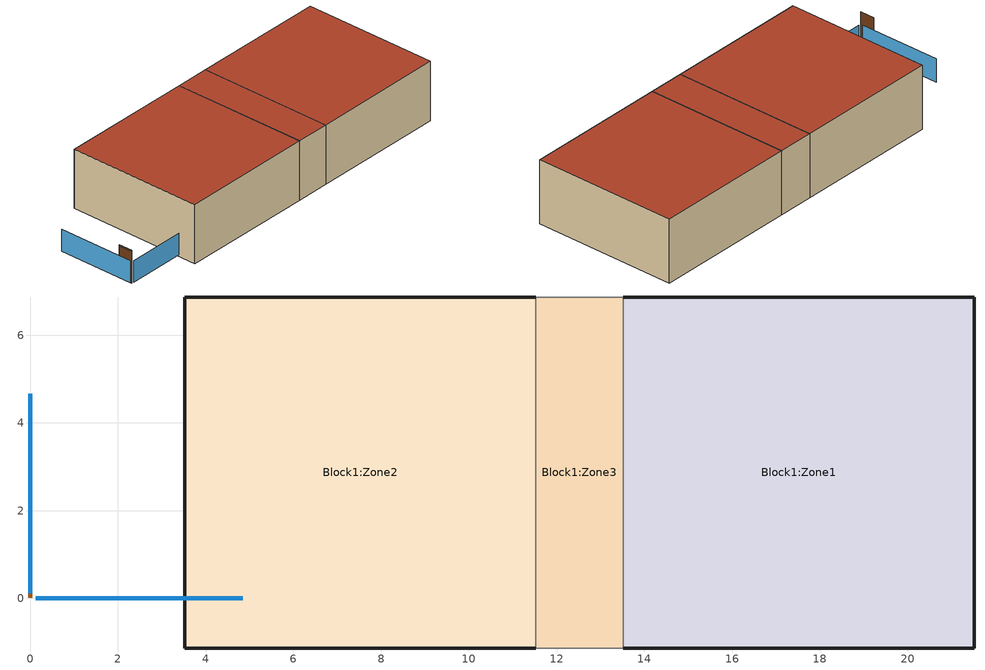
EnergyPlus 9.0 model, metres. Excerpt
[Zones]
Block1:Zone3
 floor adiabatic (Project internal floor): 13.52,-1.13 11.52,-1.13 11.52,6.87 13.52,6.87 z0
 wall to Block1:Zone1 (Project partition): 13.52,-1.13 13.52,6.87 z0:3.5
 wall adiabatic (Project partition): 13.52,6.87 11.52,6.87 / 11.52,-1.13 13.52,-1.13 z0:3.5
 wall to Block1:Zone2 (Project partition): 11.52,6.87 11.52,-1.13 z0:3.5
 door inside (Project internal door): 0,0.02 0,0.82 z0.05:1.99; 0,0.81 0,0.02 z0.05:1.89
 roof outside (Project flat roof): 11.52,-1.13 13.52,-1.13 13.52,6.87 11.52,6.87 z3.5
Block1:Zone1
 floor ground (Project ground floor): 21.52,-1.13 13.52,-1.13 13.52,6.87 21.52,6.87 z0
 wall outside (ICT4BD_EXT_WALL): 13.52,-1.13 21.52,-1.13 21.52,6.87 13.52,6.87 z0:3.5
 window (1001): 0,0.12 0,4.67 / 4.84,0 0.13,0 / 0.13,0 4.84,0 z0.03:1.31
 roof outside (Project flat roof): 13.52,-1.13 21.52,-1.13 21.52,6.87 13.52,6.87 z3.5
Block1:Zone2
 floor ground (Project ground floor): 11.52,-1.13 3.52,-1.13 3.52,6.87 11.52,6.87 z0
 wall outside (ICT4BD_EXT_WALL): 11.52,6.87 3.52,6.87 3.52,-1.13 11.52,-1.13 z0:3.5
 window (1001): 0,4.67 0,0.12 / 4.84,0 0.13,0 / 0.13,0 4.84,0 z0.03:1.31
 roof outside (Project flat roof): 3.52,-1.13 11.52,-1.13 11.52,6.87 3.52,6.87 z3.5
[Building]
Building: North Axis=0; Terrain=Suburbs; Loads Convergence Tolerance Value=0.04; Temperature Convergence Tolerance Value=0.4; Solar Distribution=FullInteriorAndExterior; Maximum Number of Warmup Days=25; Minimum Number of Warmup Days=6
[Site:Location]
Untitled (01-01:31-12)  (01-01:31-12): Latitude=55.83; Longitude=37.62; Time Zone=3; Elevation=156
[SizingPeriod:DesignDay] Day of Month=15; Humidity Condition Type=WetBulb; Barometric Pressure=99464.9; Wind Direction=0; Rain Indicator=No; Snow Indicator=No
Name | Month | Day Type | Maximum DryBulb Temperature | Daily DryBulb Temperature Range | Wetbulb or DewPoint at Maximum DryBulb | Wind Speed | Daylight Saving Time Indicator | Solar Model Indicator | Sky Clearness
Summer Design Day in Untitled (01-01:31-12) Jul | 7 | SummerDesignDay | 33 | 11.5 | 22.3 | 0 | Yes | ASHRAEClearSky | 0.98
Summer Design Day in Untitled (01-01:31-12) Aug | 8 | SummerDesignDay | 32.2 | 12.1 | 22 | 0 | Yes | ASHRAEClearSky | 0.98
Summer Design Day in Untitled (01-01:31-12) Sep | 9 | SummerDesignDay | 25.1 | 10.8 | 18.1 | 0 | Yes | ASHRAEClearSky | 0.98
Winter Design Day in Untitled (01-01:31-12) | 1 | WinterDesignDay | -22.8 | 0 | -22.8 | 5.2 | No |  | 0
[Site:GroundTemperature:BuildingSurface]
18, 18, 18, 18, 18, 18, 18, 18, 18, 18, 18, 18
[Site:GroundTemperature:FCfactorMethod]
January Ground Temperature=-1.39; February Ground Temperature=-5.52; March Ground Temperature=-6.64; April Ground Temperature=-5.67; May Ground Temperature=-0.1; June Ground Temperature=6.14; July Ground Temperature=12.01; August Ground Temperature=16.26; September Ground Temperature=17.51; October Ground Temperature=15.51; November Ground Temperature=10.7; December Ground Temperature=4.63
[Site:GroundTemperature:Shallow]
14, 14, 14, 14, 14, 14, 14, 14, 14, 14, 14, 14
[Site:GroundTemperature:Deep]
14, 14, 14, 14, 14, 14, 14, 14, 14, 14, 14, 14
[Site:GroundReflectance]
0.2, 0.2, 0.2, 0.2, 0.2, 0.2, 0.2, 0.2, 0.2, 0.2, 0.2, 0.2
[Site:GroundReflectance:SnowModifier]
2, 2
[Material] Roughness=Rough; Thermal Absorptance=0.9
Name | Thickness | Conductivity | Density | Specific Heat | Solar Absorptance | Visible Absorptance
Cast Concrete (Dense)_01 | 0.1 | 1.4 | 2100 | 840 | 0.6 | 0.6
Asphalt 1_001 | 0.01 | 0.7 | 2100 | 1000 | 0.85 | 0.9
MW Glass Wool (rolls)_01445 | 0.1445 | 0.04 | 12 | 840 | 0.6 | 0.6
Plasterboard_0013 | 0.013 | 0.25 | 2800 | 896 | 0.5 | 0.5
Gypsum Plasterboard_0025 | 0.025 | 0.25 | 900 | 1000 | 0.5 | 0.5
Painted Oak_0035 | 0.035 | 0.19 | 700 | 2390 | 0.5 | 0.5
Urea Formaldehyde Foam_01327 | 0.1327 | 0.04 | 10 | 1400 | 0.6 | 0.6
Cast Concrete_01 | 0.1 | 1.13 | 2000 | 1000 | 0.6 | 0.6
Floor/Roof Screed_007 | 0.07 | 0.41 | 1200 | 840 | 0.73 | 0.73
Timber Flooring_003 | 0.03 | 0.14 | 650 | 1200 | 0.78 | 0.78
Cement/plaster/mortar - cement blocks cellular_0025 | 0.025 | 0.33 | 520 | 2040 | 0.6 | 0.6
Rock wool - unbonded_01 | 0.25 | 0.047 | 92 | 840 | 0.6 | 0.6
Concrete Block (Medium)_02 | 0.2 | 0.51 | 1400 | 1000 | 0.6 | 0.6
Gypsum Plastering_0013 | 0.013 | 0.4 | 1000 | 1000 | 0.5 | 0.5
[Material:NoMass] Roughness=Rough; Thermal Absorptance=0.9; Solar Absorptance=0.7; Visible Absorptance=0.7
Name | Thermal Resistance
3_RVAL_3 | 0.18
5_RVAL_2 | 0.15
[WindowMaterial:Glazing] Optical Data Type=SpectralAverage; Thickness=2.85; Infrared Transmittance at Normal Incidence=0; Front Side Infrared Hemispherical Emissivity=0.84; Conductivity=0.9; Dirt Correction Factor for Solar and Visible Transmittance=1
Name | Solar Transmittance at Normal Incidence | Front Side Solar Reflectance at Normal Incidence | Back Side Solar Reflectance at Normal Incidence | Visible Transmittance at Normal Incidence | Front Side Visible Reflectance at Normal Incidence | Back Side Visible Reflectance at Normal Incidence | Back Side Infrared Hemispherical Emissivity
2 | 0.837 | 0.075 | 0.075 | 0.898 | 0.081 | 0.081 | 0.84
40 | 0.63 | 0.19 | 0.22 | 0.85 | 0.056 | 0.079 | 0.1
[WindowMaterial:Gas]
1004: Gas Type=Argon; Thickness=0.013
[Construction]
Project internal floor: Cast Concrete (Dense)_01
Project flat roof: Asphalt 1_001, MW Glass Wool (rolls)_01445, 3_RVAL_3, Plasterboard_0013
Project partition: Gypsum Plasterboard_0025, 5_RVAL_2, Gypsum Plasterboard_0025
Project internal door: Painted Oak_0035
Project ground floor: Urea Formaldehyde Foam_01327, Cast Concrete_01, Floor/Roof Screed_007, Timber Flooring_003
ICT4BD_EXT_WALL: Cement/plaster/mortar - cement blocks cellular_0025, Rock wool - unbonded_01, Concrete Block (Medium)_02, Gypsum Plastering_0013
1001: 40, 1004, 2
[Zone] Type=1; Multiplier=1; Zone Inside Convection Algorithm=TARP; Part of Total Floor Area=Yes
Name | Volume | Floor Area
Block1:Zone3 | 49.3765 | 14.5225
Block1:Zone1; Block1:Zone2 | 194.4852 | 55.5672
[PEOPLE] Number of People Calculation Method=People/Area; Fraction Radiant=0.3; Sensible Heat Fraction=AutoCalculate; Carbon Dioxide Generation Rate=3.82e-08; Enable ASHRAE 55 Comfort Warnings=No; Mean Radiant Temperature Calculation Type=ZoneAveraged; Work Efficiency Schedule=Work efficiency; Clothing Insulation Calculation Method=ClothingInsulationSchedule; Air Velocity Schedule=AirVelocitySchedule
Name | Zone or ZoneList | Number of People Schedule | People per Zone Floor Area | Activity Level Schedule | Clothing Insulation Schedule
People Block1:Zone3 | Block1:Zone3 | Office_Circulation_Occ | 0.117333 | Activity Schedule 1009 | Clothing Schedule 1009
People Block1:Zone1 | Block1:Zone1 | Office_OpenOff_Occ | 0.111 | Activity Schedule 1016 | Clothing Schedule 1016
People Block1:Zone2 | Block1:Zone2 | Office_OpenOff_Occ | 0.111 | Activity Schedule 1023 | Clothing Schedule 1023
[Lights] Design Level Calculation Method=Watts/Area; Return Air Fraction=0; Fraction Radiant=0.42; Fraction Visible=0.18; Fraction Replaceable=1
Name | Zone or ZoneList | Schedule | Watts per Zone Floor Area | EndUse Subcategory
Block1:Zone3 General lighting | Block1:Zone3 | Office_Circulation_Light | 5 | ELECTRIC EQUIPMENT#Block1:Zone3#GeneralLights
Block1:Zone1 General lighting | Block1:Zone1 | Office_OpenOff_Light | 20 | ELECTRIC EQUIPMENT#Block1:Zone1#GeneralLights
Block1:Zone2 General lighting | Block1:Zone2 | Office_OpenOff_Light | 20 | ELECTRIC EQUIPMENT#Block1:Zone2#GeneralLights
[OtherEquipment] Fuel Type=Electricity; Design Level Calculation Method=Watts/Area; Fraction Latent=0; Fraction Radiant=0.2; Fraction Lost=0; Carbon Dioxide Generation Rate=0
Name | Zone or ZoneList | Schedule | Power per Zone Floor Area | EndUse Subcategory
Block1:Zone3 Equipment 1 | Block1:Zone3 | Office_Circulation_Equip | 1.85 | ELECTRIC EQUIPMENT#Block1:Zone3#05
Block1:Zone1 Equipment 1 | Block1:Zone1 | Office_OpenOff_Equip | 11.77 | ELECTRIC EQUIPMENT#Block1:Zone1#05
Block1:Zone2 Equipment 1 | Block1:Zone2 | Office_OpenOff_Equip | 11.77 | ELECTRIC EQUIPMENT#Block1:Zone2#05
[Daylighting:Controls] Daylighting Method=SplitFlux; Availability Schedule=On; Lighting Control Type=Continuous; Minimum Input Power Fraction for Continuous or ContinuousOff Dimming Control=0.1; Minimum Light Output Fraction for Continuous or ContinuousOff Dimming Control=0.1; Number of Stepped Control Steps=1; Probability Lighting will be Reset When Needed in Manual Stepped Control=1; Glare Calculation Azimuth Angle of View Direction Clockwise from Zone yAxis=0; Maximum Allowable Discomfort Glare Index=22; DElight Gridding Resolution=1; Fraction of Zone Controlled by Reference Point 1=1
Name | Zone | Glare Calculation Daylighting Reference Point | Daylighting Reference Point 1 | Illuminance Setpoint at Reference Point 1
Block1:Zone3 | Block1:Zone3 | Block1:Zone3 Ref Point 1 | Block1:Zone3 Ref Point 1 | 100
Block1:Zone1 | Block1:Zone1 | Block1:Zone1 Ref Point 1 | Block1:Zone1 Ref Point 1 | 400
Block1:Zone2 | Block1:Zone2 | Block1:Zone2 Ref Point 1 | Block1:Zone2 Ref Point 1 | 400
[ZoneInfiltration:DesignFlowRate] Schedule=On 24/7; Design Flow Rate Calculation Method=Flow/zone; Constant Term Coefficient=1; Temperature Term Coefficient=0; Velocity Term Coefficient=0; Velocity Squared Term Coefficient=0
Name | Zone or ZoneList | Design Flow Rate
Block1:Zone3 Infiltration | Block1:Zone3 | 0.009601
Block1:Zone1 Infiltration | Block1:Zone1 | 0.037817
Block1:Zone2 Infiltration | Block1:Zone2 | 0.037817
[ZoneVentilation:DesignFlowRate] Schedule=Nat_Circ_Off; Design Flow Rate Calculation Method=Flow/zone; Ventilation Type=NATURAL; Fan Pressure Rise=0; Fan Total Efficiency=1; Constant Term Coefficient=1; Temperature Term Coefficient=0; Velocity Term Coefficient=0; Velocity Squared Term Coefficient=0; Minimum Indoor Temperature=24; Maximum Indoor Temperature=100; Delta Temperature=0; Minimum Outdoor Temperature=-100; Maximum Outdoor Temperature=24; Maximum Wind Speed=40
Name | Zone or ZoneList | Design Flow Rate
Block1:Zone3 Nat Vent | Block1:Zone3 | 0.082294
Block1:Zone1 Nat Vent | Block1:Zone1 | 0.324142
Block1:Zone2 Nat Vent | Block1:Zone2 | 0.324142
[DesignSpecification:OutdoorAir] Outdoor Air Method=Sum; Outdoor Air Flow per Person=0.01; Outdoor Air Flow per Zone Floor Area=0; Outdoor Air Flow per Zone=0; Outdoor Air Flow Air Changes per Hour=0
Name | Outdoor Air Schedule
Block1:Zone3 | Office_Circulation_Occ
Block1:Zone1; Block1:Zone2 | Office_OpenOff_Occ
[DesignSpecification:ZoneAirDistribution] Zone Air Distribution Effectiveness in Cooling Mode=1; Zone Air Distribution Effectiveness in Heating Mode=1
Block1:Zone3; Block1:Zone1; Block1:Zone2
[Sizing:Zone] Zone Cooling Design Supply Air Temperature Input Method=SupplyAirTemperature; Zone Cooling Design Supply Air Temperature=12; Zone Cooling Design Supply Air Temperature Difference=0; Zone Heating Design Supply Air Temperature Input Method=SupplyAirTemperature; Zone Heating Design Supply Air Temperature=35; Zone Heating Design Supply Air Temperature Difference=0; Zone Cooling Design Supply Air Humidity Ratio=0.0077; Zone Heating Design Supply Air Humidity Ratio=0.0156; Zone Heating Sizing Factor=1.25; Zone Cooling Sizing Factor=1.15; Cooling Design Air Flow Method=DesignDay; Cooling Minimum Air Flow Fraction=0; Heating Design Air Flow Method=DesignDay
Name | Design Specification Outdoor Air Object | Design Specification Zone Air Distribution Object
Block1:Zone3 | Block1:Zone3 | Block1:Zone3
Block1:Zone1 | Block1:Zone1 | Block1:Zone1
Block1:Zone2 | Block1:Zone2 | Block1:Zone2
[ZoneControl:Thermostat] Control Type Schedule=Zone Control Type Sched
Name | Zone or ZoneList | Control 1
Block1:Zone3 Thermostat | Block1:Zone3 | Dual Setpoint - Zone Block1:Zone3
Block1:Zone1 Thermostat | Block1:Zone1 | Dual Setpoint - Zone Block1:Zone1
Block1:Zone2 Thermostat | Block1:Zone2 | Dual Setpoint - Zone Block1:Zone2
[ZoneControl:Thermostat:OperativeTemperature] Radiative Fraction Input Mode=Scheduled; Radiative Fraction Schedule=TypOperativeTempControlSch
Name | Thermostat
 | Block1:Zone3 Thermostat
 | Block1:Zone1 Thermostat
 | Block1:Zone2 Thermostat
[ThermostatSetpoint:DualSetpoint]
Name | Heating Setpoint Temperature Schedule | Cooling Setpoint Temperature Schedule
Dual Setpoint - Zone Block1:Zone3 | Block1:Zone3 Heating Setpoint Schedule | Block1:Zone3 Cooling SP Sch
Dual Setpoint - Zone Block1:Zone1 | Block1:Zone1 Heating Setpoint Schedule | Block1:Zone1 Cooling SP Sch
Dual Setpoint - Zone Block1:Zone2 | Block1:Zone2 Heating Setpoint Schedule | Block1:Zone2 Cooling SP Sch
[ZoneHVAC:IdealLoadsAirSystem] Maximum Heating Supply Air Temperature=35; Minimum Cooling Supply Air Temperature=12; Maximum Heating Supply Air Humidity Ratio=0.0156; Minimum Cooling Supply Air Humidity Ratio=0.0077; Heating Limit=LimitCapacity; Maximum Heating Air Flow Rate=Autosize; Maximum Sensible Heating Capacity=Autosize; Cooling Limit=LimitFlowRateAndCapacity; Maximum Cooling Air Flow Rate=Autosize; Maximum Total Cooling Capacity=Autosize; Dehumidification Control Type=None; Humidification Control Type=None; Outdoor Air Economizer Type=NoEconomizer; Heat Recovery Type=None
Name | Heating Availability Schedule | Cooling Availability Schedule | Design Specification Outdoor Air Object
Block1:Zone3 Ideal Loads Air | Block1:Zone3 Heating Availability Sch | Block1:Zone3 Cooling Availability Sch | Block1:Zone3
Block1:Zone1 Ideal Loads Air | Block1:Zone1 Heating Availability Sch | Block1:Zone1 Cooling Availability Sch | Block1:Zone1
Block1:Zone2 Ideal Loads Air | Block1:Zone2 Heating Availability Sch | Block1:Zone2 Cooling Availability Sch | Block1:Zone2
[Zone equipment]
Block1:Zone3: Block1:Zone3 Ideal Loads Air
Block1:Zone1: Block1:Zone1 Ideal Loads Air
Block1:Zone2: Block1:Zone2 Ideal Loads Air
[WaterUse:Equipment] Peak Flow Rate=3.43007e-07; Flow Rate Fraction Schedule=Office_OpenOff_Occ
Name | EndUse Subcategory | Target Temperature Schedule | Hot Water Supply Temperature Schedule | Cold Water Supply Temperature Schedule | Zone
DHW Block1:Zone1 | DHW Block1:Zone1 | DHW Supply Temperature Block1:Zone1 | DHW Supply Temperature Block1:Zone1 | DHW Mains Temperature Block1:Zone1 | Block1:Zone1
DHW Block1:Zone2 | DHW Block1:Zone2 | DHW Supply Temperature Block1:Zone2 | DHW Supply Temperature Block1:Zone2 | DHW Mains Temperature Block1:Zone2 | Block1:Zone2
[Schedule:Day:Hourly]
Summer Control Type Day Sch; Winter Control Type Day Sch: 4, 4, 4, 4, 4, 4, 4, 4, 4, 4, 4, 4, 4, 4, 4, 4, 4, 4, 4, 4, 4, 4, 4, 4
[Schedule:Day:Interval]
11; 11_0_1_1: No, 24:00, 0
11_-50_12_24: No, 24:00, -50
11_100_28_26: No, 24:00, 100
[Schedule:Day:List]
10003: No, 60, 1, 1, 1, 1, 1, 1, 1, 1, 0, 0, 0, 0, 0, 0, 0, 0, 0, 0, 1, 1, 1, 1, 1, 1
1_-50_12_24: No, 60, -50, -50, -50, -50, -50, -50, -50, -50, 24, 24, 24, 24, 24, 24, 24, 24, 24, 24, -50, -50, -50, -50, -50, -50
1_0_1_1: No, 60, 0, 0, 0, 0, 0, 0, 0, 0, 1, 1, 1, 1, 1, 1, 1, 1, 1, 1, 0, 0, 0, 0, 0, 0
1_100_28_26: No, 60, 100, 100, 100, 100, 100, 100, 100, 100, 26, 26, 26, 26, 26, 26, 26, 26, 26, 26, 100, 100, 100, 100, 100, 100
[Schedule:Week:Daily]
Summer Control Type Week Sch: Summer Control Type Day Sch, Summer Control Type Day Sch, Summer Control Type Day Sch, Summer Control Type Day Sch, Summer Control Type Day Sch, Summer Control Type Day Sch, Summer Control Type Day Sch, Summer Control Type Day Sch, Summer Control Type Day Sch, Summer Control Type Day Sch, Summer Control Type Day Sch, Summer Control Type Day Sch
Winter Control Type Week Sch: Winter Control Type Day Sch, Winter Control Type Day Sch, Winter Control Type Day Sch, Winter Control Type Day Sch, Winter Control Type Day Sch, Winter Control Type Day Sch, Winter Control Type Day Sch, Winter Control Type Day Sch, Winter Control Type Day Sch, Winter Control Type Day Sch, Winter Control Type Day Sch, Winter Control Type Day Sch
Nat_Circ_Off_Jan; Nat_Circ_Off_Feb; Nat_Circ_Off_Mar; Nat_Circ_Off_Apr; Nat_Circ_Off_Oct; Nat_Circ_Off_Nov; Nat_Circ_Off_Dec: 11, 11, 11, 11, 11, 11, 11, 11, 11, 11, 11, 11
Nat_Circ_Off_May; Nat_Circ_Off_Jun; Nat_Circ_Off_Jul; Nat_Circ_Off_Aug; Nat_Circ_Off_Sep: 11, 10003, 10003, 10003, 10003, 10003, 10003, 11, 10003, 11, 10003, 10003
Block1:Zone3 Heating Setpoint Schedule_Jan; Block1:Zone3 Heating Setpoint Schedule_Feb; Block1:Zone3 Heating Setpoint Schedule_Mar; Block1:Zone3 Heating Setpoint Schedule_Apr; Block1:Zone3 Heating Setpoint Schedule_Oct; Block1:Zone3 Heating Setpoint Schedule_Nov; Block1:Zone3 Heating Setpoint Schedule_Dec; Block1:Zone1 Heating Setpoint Schedule_Jan; Block1:Zone1 Heating Setpoint Schedule_Feb; Block1:Zone1 Heating Setpoint Schedule_Mar; Block1:Zone1 Heating Setpoint Schedule_Apr; Block1:Zone1 Heating Setpoint Schedule_Oct; Block1:Zone1 Heating Setpoint Schedule_Nov; Block1:Zone1 Heating Setpoint Schedule_Dec; Block1:Zone2 Heating Setpoint Schedule_Jan; Block1:Zone2 Heating Setpoint Schedule_Feb; Block1:Zone2 Heating Setpoint Schedule_Mar; Block1:Zone2 Heating Setpoint Schedule_Apr; Block1:Zone2 Heating Setpoint Schedule_Oct; Block1:Zone2 Heating Setpoint Schedule_Nov; Block1:Zone2 Heating Setpoint Schedule_Dec: 11_-50_12_24, 1_-50_12_24, 1_-50_12_24, 1_-50_12_24, 1_-50_12_24, 1_-50_12_24, 1_-50_12_24, 11_-50_12_24, 1_-50_12_24, 11_-50_12_24, 1_-50_12_24, 1_-50_12_24
Block1:Zone3 Heating Setpoint Schedule_May; Block1:Zone3 Heating Setpoint Schedule_Jun; Block1:Zone3 Heating Setpoint Schedule_Jul; Block1:Zone3 Heating Setpoint Schedule_Aug; Block1:Zone3 Heating Setpoint Schedule_Sep; Block1:Zone1 Heating Setpoint Schedule_May; Block1:Zone1 Heating Setpoint Schedule_Jun; Block1:Zone1 Heating Setpoint Schedule_Jul; Block1:Zone1 Heating Setpoint Schedule_Aug; Block1:Zone1 Heating Setpoint Schedule_Sep; Block1:Zone2 Heating Setpoint Schedule_May; Block1:Zone2 Heating Setpoint Schedule_Jun; Block1:Zone2 Heating Setpoint Schedule_Jul; Block1:Zone2 Heating Setpoint Schedule_Aug; Block1:Zone2 Heating Setpoint Schedule_Sep: 11_-50_12_24, 11_-50_12_24, 11_-50_12_24, 11_-50_12_24, 11_-50_12_24, 11_-50_12_24, 11_-50_12_24, 11_-50_12_24, 11_-50_12_24, 11_-50_12_24, 11_-50_12_24, 11_-50_12_24
Block1:Zone3 Heating Availability Sch_Jan; Block1:Zone3 Heating Availability Sch_Feb; Block1:Zone3 Heating Availability Sch_Mar; Block1:Zone3 Heating Availability Sch_Apr; Block1:Zone3 Heating Availability Sch_Oct; Block1:Zone3 Heating Availability Sch_Nov; Block1:Zone3 Heating Availability Sch_Dec; Block1:Zone1 Heating Availability Sch_Jan; Block1:Zone1 Heating Availability Sch_Feb; Block1:Zone1 Heating Availability Sch_Mar; Block1:Zone1 Heating Availability Sch_Apr; Block1:Zone1 Heating Availability Sch_Oct; Block1:Zone1 Heating Availability Sch_Nov; Block1:Zone1 Heating Availability Sch_Dec; Block1:Zone2 Heating Availability Sch_Jan; Block1:Zone2 Heating Availability Sch_Feb; Block1:Zone2 Heating Availability Sch_Mar; Block1:Zone2 Heating Availability Sch_Apr; Block1:Zone2 Heating Availability Sch_Oct; Block1:Zone2 Heating Availability Sch_Nov; Block1:Zone2 Heating Availability Sch_Dec: 11_0_1_1, 1_0_1_1, 1_0_1_1, 1_0_1_1, 1_0_1_1, 1_0_1_1, 1_0_1_1, 11_0_1_1, 1_0_1_1, 11_0_1_1, 1_0_1_1, 1_0_1_1
Block1:Zone3 Heating Availability Sch_May; Block1:Zone3 Heating Availability Sch_Jun; Block1:Zone3 Heating Availability Sch_Jul; Block1:Zone3 Heating Availability Sch_Aug; Block1:Zone3 Heating Availability Sch_Sep; Block1:Zone3 Cooling Availability Sch_Jan; Block1:Zone3 Cooling Availability Sch_Feb; Block1:Zone3 Cooling Availability Sch_Mar; Block1:Zone3 Cooling Availability Sch_Apr; Block1:Zone3 Cooling Availability Sch_Oct; Block1:Zone3 Cooling Availability Sch_Nov; Block1:Zone3 Cooling Availability Sch_Dec; Block1:Zone1 Heating Availability Sch_May; Block1:Zone1 Heating Availability Sch_Jun; Block1:Zone1 Heating Availability Sch_Jul; Block1:Zone1 Heating Availability Sch_Aug; Block1:Zone1 Heating Availability Sch_Sep; Block1:Zone1 Cooling Availability Sch_Jan; Block1:Zone1 Cooling Availability Sch_Feb; Block1:Zone1 Cooling Availability Sch_Mar; Block1:Zone1 Cooling Availability Sch_Apr; Block1:Zone1 Cooling Availability Sch_Oct; Block1:Zone1 Cooling Availability Sch_Nov; Block1:Zone1 Cooling Availability Sch_Dec; Block1:Zone2 Heating Availability Sch_May; Block1:Zone2 Heating Availability Sch_Jun; Block1:Zone2 Heating Availability Sch_Jul; Block1:Zone2 Heating Availability Sch_Aug; Block1:Zone2 Heating Availability Sch_Sep; Block1:Zone2 Cooling Availability Sch_Jan; Block1:Zone2 Cooling Availability Sch_Feb; Block1:Zone2 Cooling Availability Sch_Mar; Block1:Zone2 Cooling Availability Sch_Apr; Block1:Zone2 Cooling Availability Sch_Oct; Block1:Zone2 Cooling Availability Sch_Nov; Block1:Zone2 Cooling Availability Sch_Dec: 11_0_1_1, 11_0_1_1, 11_0_1_1, 11_0_1_1, 11_0_1_1, 11_0_1_1, 11_0_1_1, 11_0_1_1, 11_0_1_1, 11_0_1_1, 11_0_1_1, 11_0_1_1
Block1:Zone3 Cooling SP Sch_Jan; Block1:Zone3 Cooling SP Sch_Feb; Block1:Zone3 Cooling SP Sch_Mar; Block1:Zone3 Cooling SP Sch_Apr; Block1:Zone3 Cooling SP Sch_Oct; Block1:Zone3 Cooling SP Sch_Nov; Block1:Zone3 Cooling SP Sch_Dec; Block1:Zone1 Cooling SP Sch_Jan; Block1:Zone1 Cooling SP Sch_Feb; Block1:Zone1 Cooling SP Sch_Mar; Block1:Zone1 Cooling SP Sch_Apr; Block1:Zone1 Cooling SP Sch_Oct; Block1:Zone1 Cooling SP Sch_Nov; Block1:Zone1 Cooling SP Sch_Dec; Block1:Zone2 Cooling SP Sch_Jan; Block1:Zone2 Cooling SP Sch_Feb; Block1:Zone2 Cooling SP Sch_Mar; Block1:Zone2 Cooling SP Sch_Apr; Block1:Zone2 Cooling SP Sch_Oct; Block1:Zone2 Cooling SP Sch_Nov; Block1:Zone2 Cooling SP Sch_Dec: 11_100_28_26, 11_100_28_26, 11_100_28_26, 11_100_28_26, 11_100_28_26, 11_100_28_26, 11_100_28_26, 11_100_28_26, 11_100_28_26, 11_100_28_26, 11_100_28_26, 11_100_28_26
Block1:Zone3 Cooling SP Sch_May; Block1:Zone3 Cooling SP Sch_Jun; Block1:Zone3 Cooling SP Sch_Jul; Block1:Zone3 Cooling SP Sch_Aug; Block1:Zone3 Cooling SP Sch_Sep; Block1:Zone1 Cooling SP Sch_May; Block1:Zone1 Cooling SP Sch_Jun; Block1:Zone1 Cooling SP Sch_Jul; Block1:Zone1 Cooling SP Sch_Aug; Block1:Zone1 Cooling SP Sch_Sep; Block1:Zone2 Cooling SP Sch_May; Block1:Zone2 Cooling SP Sch_Jun; Block1:Zone2 Cooling SP Sch_Jul; Block1:Zone2 Cooling SP Sch_Aug; Block1:Zone2 Cooling SP Sch_Sep: 1_100_28_26, 1_100_28_26, 1_100_28_26, 1_100_28_26, 1_100_28_26, 1_100_28_26, 1_100_28_26, 1_100_28_26, 1_100_28_26, 11_100_28_26, 1_100_28_26, 1_100_28_26
Block1:Zone3 Cooling Availability Sch_May; Block1:Zone3 Cooling Availability Sch_Jun; Block1:Zone3 Cooling Availability Sch_Jul; Block1:Zone3 Cooling Availability Sch_Aug; Block1:Zone3 Cooling Availability Sch_Sep; Block1:Zone1 Cooling Availability Sch_May; Block1:Zone1 Cooling Availability Sch_Jun; Block1:Zone1 Cooling Availability Sch_Jul; Block1:Zone1 Cooling Availability Sch_Aug; Block1:Zone1 Cooling Availability Sch_Sep; Block1:Zone2 Cooling Availability Sch_May; Block1:Zone2 Cooling Availability Sch_Jun; Block1:Zone2 Cooling Availability Sch_Jul; Block1:Zone2 Cooling Availability Sch_Aug; Block1:Zone2 Cooling Availability Sch_Sep: 1_0_1_1, 1_0_1_1, 1_0_1_1, 1_0_1_1, 1_0_1_1, 1_0_1_1, 1_0_1_1, 1_0_1_1, 1_0_1_1, 11_0_1_1, 1_0_1_1, 1_0_1_1
[Schedule:Year]
Nat_Circ_Off: Nat_Circ_Off_Jan, 1, 1, 1, 31, Nat_Circ_Off_Feb, 2, 1, 2, 28, Nat_Circ_Off_Mar, 3, 1, 3, 31, Nat_Circ_Off_Apr, 4, 1, 4, 30, Nat_Circ_Off_May, 5, 1, 5, 31, Nat_Circ_Off_Jun, 6, 1, 6, 30, Nat_Circ_Off_Jul, 7, 1, 7, 31, Nat_Circ_Off_Aug, 8, 1, 8, 31, Nat_Circ_Off_Sep, 9, 1, 9, 30, Nat_Circ_Off_Oct, 10, 1, 10, 31, Nat_Circ_Off_Nov, 11, 1, 11, 30, Nat_Circ_Off_Dec, 12, 1, 12, 31
Zone Control Type Sched: Winter Control Type Week Sch, 1, 1, 3, 31, Summer Control Type Week Sch, 4, 1, 9, 30, Winter Control Type Week Sch, 10, 1, 12, 31
Block1:Zone3 Heating Setpoint Schedule: Block1:Zone3 Heating Setpoint Schedule_Jan, 1, 1, 1, 31, Block1:Zone3 Heating Setpoint Schedule_Feb, 2, 1, 2, 28, Block1:Zone3 Heating Setpoint Schedule_Mar, 3, 1, 3, 31, Block1:Zone3 Heating Setpoint Schedule_Apr, 4, 1, 4, 30, Block1:Zone3 Heating Setpoint Schedule_May, 5, 1, 5, 31, Block1:Zone3 Heating Setpoint Schedule_Jun, 6, 1, 6, 30, Block1:Zone3 Heating Setpoint Schedule_Jul, 7, 1, 7, 31, Block1:Zone3 Heating Setpoint Schedule_Aug, 8, 1, 8, 31, Block1:Zone3 Heating Setpoint Schedule_Sep, 9, 1, 9, 30, Block1:Zone3 Heating Setpoint Schedule_Oct, 10, 1, 10, 31, Block1:Zone3 Heating Setpoint Schedule_Nov, 11, 1, 11, 30, Block1:Zone3 Heating Setpoint Schedule_Dec, 12, 1, 12, 31
Block1:Zone3 Heating Availability Sch: Block1:Zone3 Heating Availability Sch_Jan, 1, 1, 1, 31, Block1:Zone3 Heating Availability Sch_Feb, 2, 1, 2, 28, Block1:Zone3 Heating Availability Sch_Mar, 3, 1, 3, 31, Block1:Zone3 Heating Availability Sch_Apr, 4, 1, 4, 30, Block1:Zone3 Heating Availability Sch_May, 5, 1, 5, 31, Block1:Zone3 Heating Availability Sch_Jun, 6, 1, 6, 30, Block1:Zone3 Heating Availability Sch_Jul, 7, 1, 7, 31, Block1:Zone3 Heating Availability Sch_Aug, 8, 1, 8, 31, Block1:Zone3 Heating Availability Sch_Sep, 9, 1, 9, 30, Block1:Zone3 Heating Availability Sch_Oct, 10, 1, 10, 31, Block1:Zone3 Heating Availability Sch_Nov, 11, 1, 11, 30, Block1:Zone3 Heating Availability Sch_Dec, 12, 1, 12, 31
Block1:Zone3 Cooling SP Sch: Block1:Zone3 Cooling SP Sch_Jan, 1, 1, 1, 31, Block1:Zone3 Cooling SP Sch_Feb, 2, 1, 2, 28, Block1:Zone3 Cooling SP Sch_Mar, 3, 1, 3, 31, Block1:Zone3 Cooling SP Sch_Apr, 4, 1, 4, 30, Block1:Zone3 Cooling SP Sch_May, 5, 1, 5, 31, Block1:Zone3 Cooling SP Sch_Jun, 6, 1, 6, 30, Block1:Zone3 Cooling SP Sch_Jul, 7, 1, 7, 31, Block1:Zone3 Cooling SP Sch_Aug, 8, 1, 8, 31, Block1:Zone3 Cooling SP Sch_Sep, 9, 1, 9, 30, Block1:Zone3 Cooling SP Sch_Oct, 10, 1, 10, 31, Block1:Zone3 Cooling SP Sch_Nov, 11, 1, 11, 30, Block1:Zone3 Cooling SP Sch_Dec, 12, 1, 12, 31
Block1:Zone3 Cooling Availability Sch: Block1:Zone3 Cooling Availability Sch_Jan, 1, 1, 1, 31, Block1:Zone3 Cooling Availability Sch_Feb, 2, 1, 2, 28, Block1:Zone3 Cooling Availability Sch_Mar, 3, 1, 3, 31, Block1:Zone3 Cooling Availability Sch_Apr, 4, 1, 4, 30, Block1:Zone3 Cooling Availability Sch_May, 5, 1, 5, 31, Block1:Zone3 Cooling Availability Sch_Jun, 6, 1, 6, 30, Block1:Zone3 Cooling Availability Sch_Jul, 7, 1, 7, 31, Block1:Zone3 Cooling Availability Sch_Aug, 8, 1, 8, 31, Block1:Zone3 Cooling Availability Sch_Sep, 9, 1, 9, 30, Block1:Zone3 Cooling Availability Sch_Oct, 10, 1, 10, 31, Block1:Zone3 Cooling Availability Sch_Nov, 11, 1, 11, 30, Block1:Zone3 Cooling Availability Sch_Dec, 12, 1, 12, 31
Block1:Zone1 Heating Setpoint Schedule: Block1:Zone1 Heating Setpoint Schedule_Jan, 1, 1, 1, 31, Block1:Zone1 Heating Setpoint Schedule_Feb, 2, 1, 2, 28, Block1:Zone1 Heating Setpoint Schedule_Mar, 3, 1, 3, 31, Block1:Zone1 Heating Setpoint Schedule_Apr, 4, 1, 4, 30, Block1:Zone1 Heating Setpoint Schedule_May, 5, 1, 5, 31, Block1:Zone1 Heating Setpoint Schedule_Jun, 6, 1, 6, 30, Block1:Zone1 Heating Setpoint Schedule_Jul, 7, 1, 7, 31, Block1:Zone1 Heating Setpoint Schedule_Aug, 8, 1, 8, 31, Block1:Zone1 Heating Setpoint Schedule_Sep, 9, 1, 9, 30, Block1:Zone1 Heating Setpoint Schedule_Oct, 10, 1, 10, 31, Block1:Zone1 Heating Setpoint Schedule_Nov, 11, 1, 11, 30, Block1:Zone1 Heating Setpoint Schedule_Dec, 12, 1, 12, 31
Block1:Zone1 Heating Availability Sch: Block1:Zone1 Heating Availability Sch_Jan, 1, 1, 1, 31, Block1:Zone1 Heating Availability Sch_Feb, 2, 1, 2, 28, Block1:Zone1 Heating Availability Sch_Mar, 3, 1, 3, 31, Block1:Zone1 Heating Availability Sch_Apr, 4, 1, 4, 30, Block1:Zone1 Heating Availability Sch_May, 5, 1, 5, 31, Block1:Zone1 Heating Availability Sch_Jun, 6, 1, 6, 30, Block1:Zone1 Heating Availability Sch_Jul, 7, 1, 7, 31, Block1:Zone1 Heating Availability Sch_Aug, 8, 1, 8, 31, Block1:Zone1 Heating Availability Sch_Sep, 9, 1, 9, 30, Block1:Zone1 Heating Availability Sch_Oct, 10, 1, 10, 31, Block1:Zone1 Heating Availability Sch_Nov, 11, 1, 11, 30, Block1:Zone1 Heating Availability Sch_Dec, 12, 1, 12, 31
Block1:Zone1 Cooling SP Sch: Block1:Zone1 Cooling SP Sch_Jan, 1, 1, 1, 31, Block1:Zone1 Cooling SP Sch_Feb, 2, 1, 2, 28, Block1:Zone1 Cooling SP Sch_Mar, 3, 1, 3, 31, Block1:Zone1 Cooling SP Sch_Apr, 4, 1, 4, 30, Block1:Zone1 Cooling SP Sch_May, 5, 1, 5, 31, Block1:Zone1 Cooling SP Sch_Jun, 6, 1, 6, 30, Block1:Zone1 Cooling SP Sch_Jul, 7, 1, 7, 31, Block1:Zone1 Cooling SP Sch_Aug, 8, 1, 8, 31, Block1:Zone1 Cooling SP Sch_Sep, 9, 1, 9, 30, Block1:Zone1 Cooling SP Sch_Oct, 10, 1, 10, 31, Block1:Zone1 Cooling SP Sch_Nov, 11, 1, 11, 30, Block1:Zone1 Cooling SP Sch_Dec, 12, 1, 12, 31
Block1:Zone1 Cooling Availability Sch: Block1:Zone1 Cooling Availability Sch_Jan, 1, 1, 1, 31, Block1:Zone1 Cooling Availability Sch_Feb, 2, 1, 2, 28, Block1:Zone1 Cooling Availability Sch_Mar, 3, 1, 3, 31, Block1:Zone1 Cooling Availability Sch_Apr, 4, 1, 4, 30, Block1:Zone1 Cooling Availability Sch_May, 5, 1, 5, 31, Block1:Zone1 Cooling Availability Sch_Jun, 6, 1, 6, 30, Block1:Zone1 Cooling Availability Sch_Jul, 7, 1, 7, 31, Block1:Zone1 Cooling Availability Sch_Aug, 8, 1, 8, 31, Block1:Zone1 Cooling Availability Sch_Sep, 9, 1, 9, 30, Block1:Zone1 Cooling Availability Sch_Oct, 10, 1, 10, 31, Block1:Zone1 Cooling Availability Sch_Nov, 11, 1, 11, 30, Block1:Zone1 Cooling Availability Sch_Dec, 12, 1, 12, 31
Block1:Zone2 Heating Setpoint Schedule: Block1:Zone2 Heating Setpoint Schedule_Jan, 1, 1, 1, 31, Block1:Zone2 Heating Setpoint Schedule_Feb, 2, 1, 2, 28, Block1:Zone2 Heating Setpoint Schedule_Mar, 3, 1, 3, 31, Block1:Zone2 Heating Setpoint Schedule_Apr, 4, 1, 4, 30, Block1:Zone2 Heating Setpoint Schedule_May, 5, 1, 5, 31, Block1:Zone2 Heating Setpoint Schedule_Jun, 6, 1, 6, 30, Block1:Zone2 Heating Setpoint Schedule_Jul, 7, 1, 7, 31, Block1:Zone2 Heating Setpoint Schedule_Aug, 8, 1, 8, 31, Block1:Zone2 Heating Setpoint Schedule_Sep, 9, 1, 9, 30, Block1:Zone2 Heating Setpoint Schedule_Oct, 10, 1, 10, 31, Block1:Zone2 Heating Setpoint Schedule_Nov, 11, 1, 11, 30, Block1:Zone2 Heating Setpoint Schedule_Dec, 12, 1, 12, 31
Block1:Zone2 Heating Availability Sch: Block1:Zone2 Heating Availability Sch_Jan, 1, 1, 1, 31, Block1:Zone2 Heating Availability Sch_Feb, 2, 1, 2, 28, Block1:Zone2 Heating Availability Sch_Mar, 3, 1, 3, 31, Block1:Zone2 Heating Availability Sch_Apr, 4, 1, 4, 30, Block1:Zone2 Heating Availability Sch_May, 5, 1, 5, 31, Block1:Zone2 Heating Availability Sch_Jun, 6, 1, 6, 30, Block1:Zone2 Heating Availability Sch_Jul, 7, 1, 7, 31, Block1:Zone2 Heating Availability Sch_Aug, 8, 1, 8, 31, Block1:Zone2 Heating Availability Sch_Sep, 9, 1, 9, 30, Block1:Zone2 Heating Availability Sch_Oct, 10, 1, 10, 31, Block1:Zone2 Heating Availability Sch_Nov, 11, 1, 11, 30, Block1:Zone2 Heating Availability Sch_Dec, 12, 1, 12, 31
Block1:Zone2 Cooling SP Sch: Block1:Zone2 Cooling SP Sch_Jan, 1, 1, 1, 31, Block1:Zone2 Cooling SP Sch_Feb, 2, 1, 2, 28, Block1:Zone2 Cooling SP Sch_Mar, 3, 1, 3, 31, Block1:Zone2 Cooling SP Sch_Apr, 4, 1, 4, 30, Block1:Zone2 Cooling SP Sch_May, 5, 1, 5, 31, Block1:Zone2 Cooling SP Sch_Jun, 6, 1, 6, 30, Block1:Zone2 Cooling SP Sch_Jul, 7, 1, 7, 31, Block1:Zone2 Cooling SP Sch_Aug, 8, 1, 8, 31, Block1:Zone2 Cooling SP Sch_Sep, 9, 1, 9, 30, Block1:Zone2 Cooling SP Sch_Oct, 10, 1, 10, 31, Block1:Zone2 Cooling SP Sch_Nov, 11, 1, 11, 30, Block1:Zone2 Cooling SP Sch_Dec, 12, 1, 12, 31
Block1:Zone2 Cooling Availability Sch: Block1:Zone2 Cooling Availability Sch_Jan, 1, 1, 1, 31, Block1:Zone2 Cooling Availability Sch_Feb, 2, 1, 2, 28, Block1:Zone2 Cooling Availability Sch_Mar, 3, 1, 3, 31, Block1:Zone2 Cooling Availability Sch_Apr, 4, 1, 4, 30, Block1:Zone2 Cooling Availability Sch_May, 5, 1, 5, 31, Block1:Zone2 Cooling Availability Sch_Jun, 6, 1, 6, 30, Block1:Zone2 Cooling Availability Sch_Jul, 7, 1, 7, 31, Block1:Zone2 Cooling Availability Sch_Aug, 8, 1, 8, 31, Block1:Zone2 Cooling Availability Sch_Sep, 9, 1, 9, 30, Block1:Zone2 Cooling Availability Sch_Oct, 10, 1, 10, 31, Block1:Zone2 Cooling Availability Sch_Nov, 11, 1, 11, 30, Block1:Zone2 Cooling Availability Sch_Dec, 12, 1, 12, 31
[Schedule:Compact]
On; On 24/7: Through: 12/31, For: AllDays, Until: 24:00, 1
Work efficiency: Through: 12/31, For: AllDays, Until: 24:00, 0
TypOperativeTempControlSch: Through: 31 Dec, For: SummerDesignDay WinterDesignDay, Until: 24:00, 0, For: AllOtherDays, Until: 24:00, 0.5
AirVelocitySchedule: Through: 12/31, For: AllDays, Until: 24:00, .137
Office_Circulation_Occ; Office_OpenOff_Occ: Through: 31 Dec, For: Weekdays SummerDesignDay, Until: 07:00, 0, Until: 08:00, 0.25, Until: 09:00, 0.5, Until: 12:00, 1, Until: 14:00, 0.75, Until: 17:00, 1, Until: 18:00, 0.5, Until: 19:00, 0.25, Until: 24:00, 0, For: Weekends, Until: 24:00, 0, For: Holidays, Until: 24:00, 0, For: WinterDesignDay AllOtherDays, Until: 24:00, 0
Office_Circulation_Light; Office_OpenOff_Light: Through: 31 Dec, For: Weekdays SummerDesignDay, Until: 07:00, 0, Until: 19:00, 1, Until: 24:00, 0, For: Weekends, Until: 24:00, 0, For: Holidays, Until: 24:00, 0, For: WinterDesignDay AllOtherDays, Until: 24:00, 0
Office_Circulation_Equip; Office_OpenOff_Equip: Through: 31 Dec, For: Weekdays SummerDesignDay, Until: 07:00, 0.05394, Until: 20:00, 1, Until: 24:00, 0.05394, For: Weekends, Until: 24:00, 0.05394, For: Holidays, Until: 24:00, 0.05394, For: WinterDesignDay AllOtherDays, Until: 24:00, 0
Activity Schedule 1009: Through: 12/31, For: AllDays, Until: 24:00, 126
Clothing Schedule 1009; Clothing Schedule 1016; Clothing Schedule 1023: Through: 4/1, For: AllDays, Until: 24:00, 1, Through: 9/30, For: AllDays, Until: 24:00, .5, Through: 12/31, For: AllDays, Until: 24:00, 1
Activity Schedule 1016; Activity Schedule 1023: Through: 12/31, For: AllDays, Until: 24:00, 110.7
DHW Supply Temperature Block1:Zone1; DHW Supply Temperature Block1:Zone2: Through: 12/31, For: AllDays, Until: 24:00, 65
DHW Mains Temperature Block1:Zone1; DHW Mains Temperature Block1:Zone2: Through: 12/31, For: AllDays, Until: 24:00, 10
